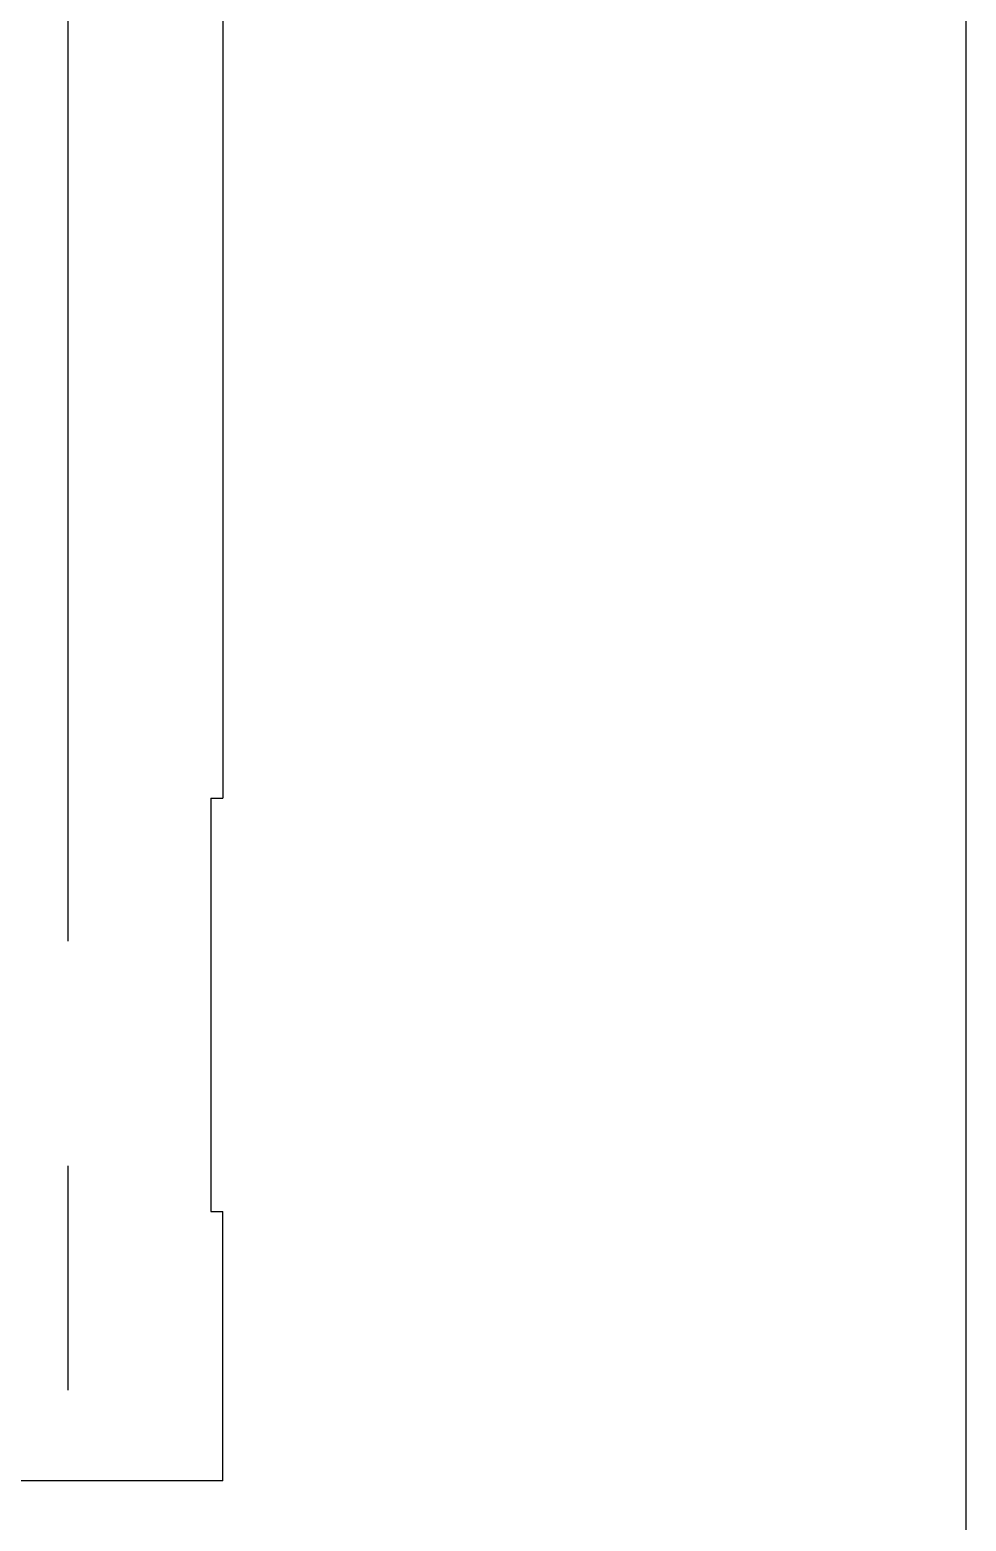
# Model space of a CAD drawing. Header units: inches. Extents: x 0 to 77285, y -118 to 40065.
# Drawn here: x 47466.7 to 47471.91, y 16437.32 to 16445.62 of the extents above; entities that cross this region are included whole.
import ezdxf

# ---------------------------------------------------------------- set-up
doc = ezdxf.new("R2010")
doc.units = ezdxf.units.IN
doc.header["$LTSCALE"] = 5
doc.header["$MEASUREMENT"] = 0
doc.linetypes.add('CENTER', pattern=[2, 1.25, -0.25, 0.25, -0.25])
doc.layers.add('11', color=1, linetype='CENTER')
doc.layers.add('55', color=5, linetype='Continuous')

# ---------------------------------------------------------------- blocks, each defined once
blk = doc.blocks.new('A$C431c3e12')
blk.add_line((50.5, -5255), (50.5, 1375, 0))
at = {"layer": '11'}
blk.add_line((45.5, -5255), (45.5, 1375, 0), dxfattribs=at)
blk = doc.blocks.new('A$Ce961e380')
for p, q in [((-258.0041, -25.8611), (-258.0041, -17.5612)), ((-256.5041, -25.7931), (-256.5041, -25.8611)), ((-254.2041, -25.7933), (-254.2041, -25.8611)), ((-258.0041, -25.8611), (-256.5041, -25.8611)), ((-246.0041, -25.8611), (-254.2041, -25.8611))]:
    blk.add_line(p, q)
for points in [[(-254.2041, -25.7933), (-254.3191, -25.7933), (-254.4341, -25.7933), (-254.5491, -25.7933), (-254.6641, -25.7933), (-254.7791, -25.7934), (-254.8941, -25.7934), (-255.0091, -25.7934), (-255.1241, -25.7934), (-255.2391, -25.7934), (-255.3541, -25.7934), (-255.4691, -25.7933), (-255.5841, -25.7933), (-255.6991, -25.7933), (-255.8141, -25.7933), (-255.9291, -25.7933), (-256.0441, -25.7932), (-256.1591, -25.7932), (-256.2741, -25.7932), (-256.3891, -25.7931), (-256.5041, -25.7931)], [(-254.2041, -25.7933), (-254.3191, -25.7933), (-254.4341, -25.7933), (-254.5491, -25.7933), (-254.6641, -25.7933), (-254.7791, -25.7933), (-254.8941, -25.7933), (-255.0091, -25.7933), (-255.1241, -25.7933), (-255.2391, -25.7933), (-255.3541, -25.7933), (-255.4691, -25.7933), (-255.5841, -25.7933), (-255.6991, -25.7933), (-255.8141, -25.7933), (-255.9291, -25.7932), (-256.0441, -25.7932), (-256.1591, -25.7932), (-256.2741, -25.7931), (-256.3891, -25.7931), (-256.5041, -25.7931)]]:
    blk.add_lwpolyline(points)
blk = doc.blocks.new('A$C638f0059')
for p, q in [((-80.5041, -25.8611), (-80.5041, -17.5612)), ((-79.0041, -25.7931), (-79.0041, -25.8611)), ((-76.7041, -25.7933), (-76.7041, -25.8611)), ((-80.5041, -25.8611), (-79.0041, -25.8611)), ((-68.5041, -25.8611), (-76.7041, -25.8611))]:
    blk.add_line(p, q)
for points in [[(-76.7041, -25.7933), (-76.8191, -25.7933), (-76.9341, -25.7933), (-77.0491, -25.7933), (-77.1641, -25.7933), (-77.2791, -25.7934), (-77.3941, -25.7934), (-77.5091, -25.7934), (-77.6241, -25.7934), (-77.7391, -25.7934), (-77.8541, -25.7934), (-77.9691, -25.7933), (-78.0841, -25.7933), (-78.1991, -25.7933), (-78.3141, -25.7933), (-78.4291, -25.7933), (-78.5441, -25.7932), (-78.6591, -25.7932), (-78.7741, -25.7932), (-78.8891, -25.7931), (-79.0041, -25.7931)], [(-76.7041, -25.7933), (-76.8191, -25.7933), (-76.9341, -25.7933), (-77.0491, -25.7933), (-77.1641, -25.7933), (-77.2791, -25.7933), (-77.3941, -25.7933), (-77.5091, -25.7933), (-77.6241, -25.7933), (-77.7391, -25.7933), (-77.8541, -25.7933), (-77.9691, -25.7933), (-78.0841, -25.7933), (-78.1991, -25.7933), (-78.3141, -25.7933), (-78.4291, -25.7932), (-78.5441, -25.7932), (-78.6591, -25.7932), (-78.7741, -25.7931), (-78.8891, -25.7931), (-79.0041, -25.7931)]]:
    blk.add_lwpolyline(points)
blk = doc.blocks.new('A$C5cd82ed8')
at = {"layer": '55'}
for name, p in [('A$Ce961e380', (189.5, 72.5)), ('A$C638f0059', (12, 72.5))]:
    blk.add_blockref(name, p, dxfattribs=at)
blk = doc.blocks.new('A$C3e1dc9d3')
blk.add_blockref('A$C5cd82ed8', (-189.5, 12.5, -2129.449))

msp = doc.modelspace()

# ---------------------------------------------------------------- block references
msp.add_blockref('A$C431c3e12', (47421.41034076, 21325.55047629))
at = {"rotation": 90}
msp.add_blockref('A$C3e1dc9d3', (47526.91034076, 16695.55047629, 0.00000001), dxfattribs=at)

doc.saveas('drawing.dxf')
